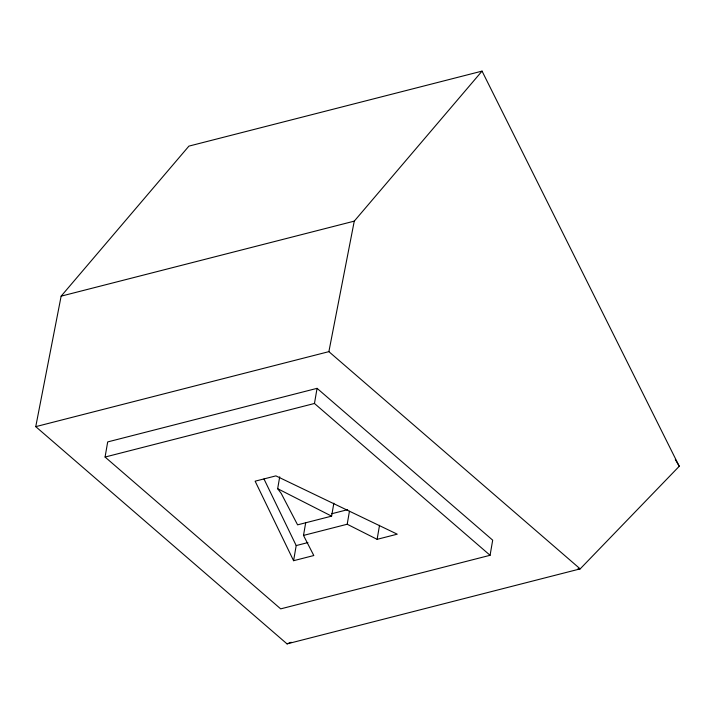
<?xml version="1.0" encoding="UTF-8"?>
<svg xmlns="http://www.w3.org/2000/svg" width="715" height="715" viewBox="0 0 715 715"><rect width="100%" height="100%" fill="white"/><g stroke="black" fill="none" stroke-linecap="round" stroke-linejoin="round"><path stroke-width="1.07" d="M105.069 457.046L107.688 441.924L317.067 388.343L492.689 540.165L490.079 555.296L280.691 608.867L105.069 457.046L314.457 403.475L490.079 555.296M333.842 503.172L331.608 516.141L297.592 524.846L281.201 493.404L277.661 488.694L279.717 476.807M314.457 403.475L317.067 388.343M305.743 522.459L303.5 535.419L313.805 555.528L293.588 560.703L296.198 545.572L263.987 478.987M303.5 535.419L347.204 524.238L349.438 511.27M347.204 524.238L377.109 539.333L379.531 525.284M35.75 426.649L61.133 296.153L188.912 146.119L482.044 71.116L679.25 466.269L580.178 568.881L287.037 643.884L35.75 426.649L328.882 351.646L580.178 568.881L577.943 568.8M328.882 351.646L354.265 221.141L482.044 71.116M287.037 643.884L291.175 642.249M61.133 296.153L354.265 221.141M331.697 513.745L347.678 509.661M296.198 545.572L307.906 542.578M377.109 539.333L397.254 534.177L275.892 475.877L255.13 481.186L293.588 560.703M331.608 516.141L277.661 488.694M675.309 459.539L679.25 466.269"/></g></svg>
